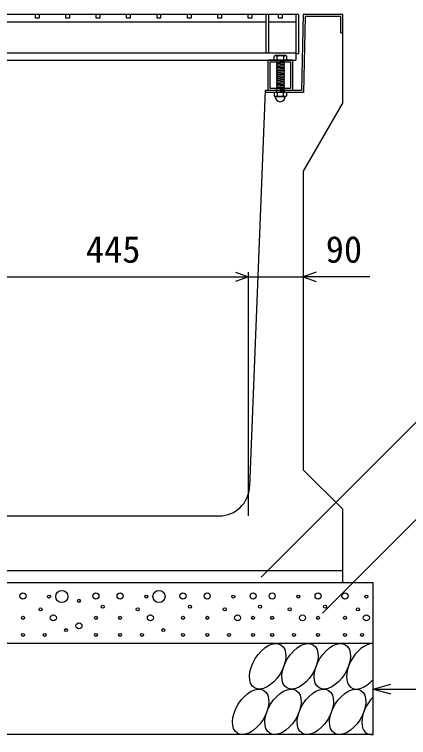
# Model space of a CAD drawing. Units: millimetres, scale not verified. Extents: x -25200 to 25200, y -8910 to 8910.
# Drawn here: x 3044 to 3692, y -3358 to -2168 of the extents above; entities that cross this region are included whole.
import ezdxf
from ezdxf.enums import TextEntityAlignment as Align

# ---------------------------------------------------------------- set-up
doc = ezdxf.new("R2010")
doc.units = ezdxf.units.MM
doc.header["$LTSCALE"] = 30
doc.linetypes.add('DOTTED', pattern=[1.75, 0.25, -1.5])
for name, color, linetype, lineweight in [('0-0_DIM', 7, 'Continuous', 25), ('0-2_HATCH', 6, 'Continuous', 25), ('0-5_OUTLINE', 3, 'Continuous', 25)]:
    doc.layers.add(name, color=color, linetype=linetype, lineweight=lineweight)
doc.styles.add('ＭＳ ゴシック', font='')
doc.styles.get('ＭＳ ゴシック').set_extended_font_data('MS Gothic')

msp = doc.modelspace()

# ---------------------------------------------------------------- linework, layer by layer
at = {"layer": '0-0_DIM'}
for p, q in [((3428.6, -2992.89), (3428.6, -2592.1)), ((2983.6, -2599.6), (3428.6, -2599.6)), ((3428.6, -2599.6), (3518.6, -2599.6)), ((3628.42, -2599.6), (3518.6, -2599.6)), ((3764.17, -2778.65), (3449.29, -3093.53)), ((3714.17, -2989.24), (3550.51, -3152.89)), ((3633.6, -3277.89), (3662.57, -3270.13)), ((3633.6, -3277.89), (4066.91, -3277.89)), ((3633.6, -3277.89), (3662.57, -3285.66))]:
    msp.add_line(p, q, dxfattribs=at)
for points in [[(3407.45, -2591.9), (3428.6, -2599.6), (3407.45, -2607.3)], [(3539.74, -2591.9), (3518.6, -2599.6), (3539.74, -2607.3)]]:
    msp.add_lwpolyline(points, dxfattribs=at)
at = {"layer": '0-2_HATCH'}
for p, q in [((3511.1, -2167.89), (2901.1, -2167.89)), ((3457.1, -2167.89), (3457.1, -2230.89)), ((3461.6, -2167.89), (3461.6, -2230.89)), ((3506.6, -2167.89), (3506.6, -2242.89)), ((3521.73, -2171.09), (3519.23, -2296.09)), ((3580.4, -2171.09), (3521.73, -2171.09)), ((3580.4, -2197.89), (3580.4, -2171.09)), ((2955.1, -2179.89), (3457.1, -2179.89)), ((3461.6, -2179.89), (3506.6, -2179.89)), ((3580.4, -2197.89), (3583.6, -2197.89)), ((2905.6, -2230.89), (3506.6, -2230.89)), ((3472.6, -2235.39), (3470.6, -2236.89)), ((3470.92, -2236.62), (3472.6, -2235.39)), ((3489.6, -2235.39), (3472.6, -2235.39)), ((3491.27, -2236.62), (3489.6, -2235.39)), ((2905.6, -2242.89), (3506.6, -2242.89)), ((3501.1, -2242.89), (3461.1, -2242.89)), ((3470.6, -2242.89), (3470.6, -2236.89)), ((3491.6, -2242.89), (3470.6, -2242.89)), ((3474.6, -2242.89), (3487.6, -2242.89)), ((3474.6, -2243.89), (3475.6, -2242.89)), ((3475.6, -2244.89), (3474.6, -2243.89)), ((3474.6, -2245.89), (3475.6, -2244.89)), ((3475.6, -2246.89), (3474.6, -2245.89)), ((3474.6, -2247.89), (3475.6, -2246.89)), ((3487.6, -2246.89), (3474.6, -2247.89)), ((3475.6, -2248.89), (3474.6, -2247.89)), ((3475.6, -2242.89), (3475.6, -2236.89)), ((3486.6, -2242.89), (3486.6, -2236.89)), ((3486.6, -2243.89), (3487.6, -2242.89)), ((3487.6, -2244.89), (3486.6, -2243.89)), ((3486.6, -2247.89), (3487.6, -2246.89)), ((3487.6, -2248.89), (3486.6, -2247.89)), ((3491.6, -2242.89), (3491.6, -2236.89)), ((3474.6, -2249.89), (3475.6, -2248.89)), ((3487.6, -2248.89), (3474.6, -2249.89)), ((3475.6, -2250.89), (3474.6, -2249.89)), ((3474.6, -2251.89), (3475.6, -2250.89)), ((3487.6, -2250.89), (3474.6, -2251.89)), ((3475.6, -2252.89), (3474.6, -2251.89)), ((3474.6, -2253.89), (3475.6, -2252.89)), ((3487.6, -2252.89), (3474.6, -2253.89)), ((3475.6, -2254.89), (3474.6, -2253.89)), ((3487.6, -2254.89), (3474.6, -2255.89)), ((3474.6, -2255.89), (3475.6, -2254.89)), ((3487.6, -2256.89), (3474.6, -2257.89)), ((3475.6, -2258.89), (3474.6, -2257.89)), ((3487.6, -2258.89), (3474.6, -2259.89)), ((3474.6, -2259.89), (3475.6, -2258.89)), ((3475.6, -2260.89), (3474.6, -2259.89)), ((3486.6, -2249.89), (3487.6, -2248.89)), ((3487.6, -2250.89), (3486.6, -2249.89)), ((3486.6, -2251.89), (3487.6, -2250.89)), ((3487.6, -2252.89), (3486.6, -2251.89)), ((3486.6, -2255.89), (3487.6, -2254.89)), ((3487.6, -2256.89), (3486.6, -2255.89)), ((3486.6, -2257.89), (3487.6, -2256.89)), ((3487.6, -2258.89), (3486.6, -2257.89)), ((3486.6, -2259.89), (3487.6, -2258.89)), ((3486.6, -2259.89), (3487.6, -2260.89)), ((3487.6, -2260.89), (3474.6, -2261.89)), ((3474.6, -2261.89), (3475.6, -2260.89)), ((3475.6, -2262.89), (3474.6, -2261.89)), ((3487.6, -2262.89), (3474.6, -2263.89)), ((3474.6, -2263.89), (3475.6, -2262.89)), ((3475.6, -2264.89), (3474.6, -2263.89)), ((3487.6, -2264.89), (3474.6, -2265.89)), ((3474.6, -2265.89), (3475.6, -2264.89)), ((3475.6, -2266.89), (3474.6, -2265.89)), ((3487.6, -2266.89), (3474.6, -2267.89)), ((3474.6, -2267.89), (3475.6, -2266.89)), ((3475.6, -2268.89), (3474.6, -2267.89)), ((3487.6, -2268.89), (3474.6, -2269.89)), ((3474.6, -2269.89), (3475.6, -2268.89)), ((3475.6, -2270.89), (3474.6, -2269.89)), ((3487.6, -2270.89), (3474.6, -2271.89)), ((3474.6, -2271.89), (3475.6, -2270.89)), ((3475.6, -2272.89), (3474.6, -2271.89)), ((3486.6, -2261.89), (3487.6, -2260.89)), ((3486.6, -2261.89), (3487.6, -2262.89)), ((3486.6, -2263.89), (3487.6, -2262.89)), ((3486.6, -2263.89), (3487.6, -2264.89)), ((3486.6, -2265.89), (3487.6, -2264.89)), ((3486.6, -2265.89), (3487.6, -2266.89)), ((3486.6, -2267.89), (3487.6, -2266.89)), ((3486.6, -2267.89), (3487.6, -2268.89)), ((3486.6, -2269.89), (3487.6, -2268.89)), ((3486.6, -2269.89), (3487.6, -2270.89)), ((3486.6, -2271.89), (3487.6, -2270.89)), ((3486.6, -2271.89), (3487.6, -2272.89)), ((3487.6, -2272.89), (3474.6, -2273.89)), ((3474.6, -2273.89), (3475.6, -2272.89)), ((3475.6, -2274.89), (3474.6, -2273.89)), ((3487.6, -2274.89), (3474.6, -2275.89)), ((3474.6, -2275.89), (3475.6, -2274.89)), ((3475.6, -2276.89), (3474.6, -2275.89)), ((3487.6, -2276.89), (3474.6, -2277.89)), ((3474.6, -2277.89), (3475.6, -2276.89)), ((3475.6, -2278.89), (3474.6, -2277.89)), ((3487.6, -2278.89), (3474.6, -2279.89)), ((3474.6, -2279.89), (3475.6, -2278.89)), ((3475.6, -2280.89), (3474.6, -2279.89)), ((3487.6, -2280.89), (3474.6, -2281.89)), ((3474.6, -2281.89), (3475.6, -2280.89)), ((3475.6, -2282.89), (3474.6, -2281.89)), ((3487.6, -2282.89), (3474.6, -2283.89)), ((3474.6, -2283.89), (3475.6, -2282.89)), ((3475.6, -2284.89), (3474.6, -2283.89)), ((3486.6, -2273.89), (3487.6, -2272.89)), ((3486.6, -2273.89), (3487.6, -2274.89)), ((3486.6, -2275.89), (3487.6, -2274.89)), ((3486.6, -2275.89), (3487.6, -2276.89)), ((3486.6, -2277.89), (3487.6, -2276.89)), ((3486.6, -2277.89), (3487.6, -2278.89)), ((3486.6, -2279.89), (3487.6, -2278.89)), ((3486.6, -2279.89), (3487.6, -2280.89)), ((3486.6, -2281.89), (3487.6, -2280.89)), ((3486.6, -2281.89), (3487.6, -2282.89)), ((3486.6, -2283.89), (3487.6, -2282.89)), ((3486.6, -2283.89), (3487.6, -2284.89)), ((3519.23, -2296.09), (3456.1, -2296.09)), ((3471.46, -2296.09), (3470.59, -2296.74)), ((3490.14, -2296.09), (3471.46, -2296.09)), ((3487.6, -2284.89), (3474.6, -2285.89)), ((3474.6, -2285.89), (3475.6, -2284.89)), ((3475.6, -2286.89), (3474.6, -2285.89)), ((3487.6, -2286.89), (3474.6, -2287.89)), ((3474.6, -2287.89), (3475.6, -2286.89)), ((3475.6, -2288.89), (3474.6, -2287.89)), ((3487.6, -2288.89), (3474.6, -2289.89)), ((3474.6, -2289.89), (3475.6, -2288.89)), ((3475.6, -2290.89), (3474.6, -2289.89)), ((3474.6, -2291.89), (3475.6, -2290.89)), ((3475.6, -2292.89), (3474.6, -2291.89)), ((3474.6, -2293.89), (3475.6, -2292.89)), ((3475.6, -2294.89), (3474.6, -2293.89)), ((3474.6, -2295.89), (3475.6, -2294.89)), ((3474.8, -2296.09), (3474.6, -2295.89)), ((3486.6, -2285.89), (3487.6, -2284.89)), ((3486.6, -2285.89), (3487.6, -2286.89)), ((3486.6, -2287.89), (3487.6, -2286.89)), ((3486.6, -2287.89), (3487.6, -2288.89)), ((3486.6, -2289.89), (3487.6, -2288.89)), ((3486.6, -2289.89), (3487.6, -2290.89)), ((3486.6, -2291.89), (3487.6, -2290.89)), ((3486.6, -2291.89), (3487.6, -2292.89)), ((3486.6, -2293.89), (3487.6, -2292.89)), ((3486.6, -2293.89), (3487.6, -2294.89)), ((3486.6, -2295.89), (3487.6, -2294.89)), ((3486.6, -2295.89), (3486.8, -2296.09)), ((3490.14, -2296.09), (3491, -2296.74)), ((3470.59, -2296.74), (3470.59, -2301.92)), ((3472.28, -2302.9), (3470.59, -2301.92)), ((3472.28, -2303.22), (3472.28, -2302.9)), ((3489.31, -2302.9), (3472.28, -2302.9)), ((3489.31, -2303.22), (3472.28, -2303.22)), ((3475.7, -2296.74), (3475.7, -2301.92)), ((3485.9, -2296.74), (3485.9, -2301.92)), ((3489.31, -2302.9), (3491, -2301.92)), ((3489.31, -2303.22), (3489.31, -2302.9)), ((3491, -2296.74), (3491, -2301.92))]:
    msp.add_line(p, q, dxfattribs=at)
at = {"layer": '0-2_HATCH', "linetype": 'DOTTED'}
for p, q in [((3487.6, -2242.89), (3474.6, -2243.89)), ((3487.6, -2244.89), (3474.6, -2245.89)), ((3487.6, -2290.89), (3474.6, -2291.89)), ((3487.6, -2292.89), (3474.6, -2293.89)), ((3487.6, -2294.89), (3474.6, -2295.89))]:
    msp.add_line(p, q, dxfattribs=at)
at = {"layer": '0-2_HATCH'}
for points in [[(3084.1, -2167.89), (3084.1, -2173.89), (3078.1, -2173.89), (3078.1, -2167.89)], [(3134.1, -2167.89), (3134.1, -2173.89), (3128.1, -2173.89), (3128.1, -2167.89)], [(3184.1, -2167.89), (3184.1, -2173.89), (3178.1, -2173.89), (3178.1, -2167.89)], [(3234.1, -2167.89), (3234.1, -2173.89), (3228.1, -2173.89), (3228.1, -2167.89)], [(3284.1, -2167.89), (3284.1, -2173.89), (3278.1, -2173.89), (3278.1, -2167.89)], [(3334.1, -2167.89), (3334.1, -2173.89), (3328.1, -2173.89), (3328.1, -2167.89)], [(3384.1, -2167.89), (3384.1, -2173.89), (3378.1, -2173.89), (3378.1, -2167.89)], [(3434.1, -2167.89), (3434.1, -2173.89), (3428.1, -2173.89), (3428.1, -2167.89)], [(3484.1, -2167.89), (3484.1, -2173.89), (3478.1, -2173.89), (3478.1, -2167.89)], [(3511.1, -2167.89), (3511.1, -2232.89), (3506.6, -2232.89)], [(3501.1, -2242.89), (3501.1, -2292.89), (3461.1, -2292.89), (3461.1, -2242.89)], [(3487.6, -2246.89), (3486.6, -2245.89), (3487.6, -2244.89)], [(3474.6, -2257.89), (3475.6, -2256.89), (3474.6, -2255.89)], [(3487.6, -2254.89), (3486.6, -2253.89), (3487.6, -2252.89)]]:
    msp.add_lwpolyline(points, dxfattribs=at)
msp.add_lwpolyline([(3497.9, -2246.09), (3497.9, -2289.69), (3464.3, -2289.69), (3464.3, -2246.09)], close=True, dxfattribs=at)
for centre, radius in [((3121.48, -3125.71), 10), ((3281.33, -3125.71), 10), ((3057.56, -3124.84), 5), ((3100.45, -3125.71), 2.5), ((3177.56, -3124.84), 5), ((3217.4, -3124.84), 5), ((3260.3, -3125.71), 2.5), ((3320.81, -3124.84), 5), ((3360.66, -3124.84), 5), ((3403.55, -3125.71), 2.5), ((3436.25, -3124.84), 5), ((3467.59, -3124.84), 5), ((3510.48, -3125.71), 2.5), ((3543.18, -3124.84), 5), ((3587.4, -3124.84), 5), ((3622.6, -3125.71), 2.5), ((3149.52, -3132.72), 2.5), ((3188.9, -3142.41), 2.5), ((3332.15, -3142.41), 2.5), ((3447.59, -3142.41), 2.5), ((3554.52, -3142.41), 2.5), ((3086.43, -3146.73), 2.5), ((3246.28, -3146.73), 2.5), ((3389.53, -3146.73), 2.5), ((3496.46, -3146.73), 2.5), ((3608.58, -3146.73), 2.5), ((3057.56, -3160.73), 2.5), ((3107.46, -3160.73), 5), ((3177.56, -3160.73), 2.5), ((3217.4, -3160.73), 2.5), ((3267.31, -3160.73), 5), ((3320.81, -3160.73), 2.5), ((3360.66, -3160.73), 2.5), ((3410.56, -3160.73), 5), ((3436.25, -3160.73), 2.5), ((3467.59, -3160.73), 2.5), ((3517.49, -3160.73), 5), ((3543.18, -3160.73), 2.5), ((3587.4, -3160.73), 2.5), ((3622.46, -3160.73), 5), ((3149.52, -3173.86), 5), ((3057.56, -3188.75), 2.5), ((3093.44, -3188.75), 2.5), ((3128.49, -3180.87), 2.5), ((3177.56, -3188.75), 2.5), ((3217.4, -3188.75), 2.5), ((3253.29, -3188.75), 2.5), ((3288.34, -3180.87), 2.5), ((3320.81, -3188.75), 2.5), ((3360.66, -3188.75), 2.5), ((3396.54, -3188.75), 2.5), ((3436.25, -3188.75), 2.5), ((3467.59, -3188.75), 2.5), ((3503.47, -3188.75), 2.5), ((3543.18, -3188.75), 2.5), ((3587.4, -3188.75), 2.5), ((3615.59, -3188.75), 2.5)]:
    msp.add_circle(centre, radius, dxfattribs=at)
for centre, radius, start, end in [((3473.1, -2239.52), 3.62, 46.39563, 133.60437), ((3481.1, -2251.52), 15.62, 69.39075, 110.60925), ((3489.1, -2239.52), 3.62, 46.39563, 133.60437), ((3473.15, -2301.44), 5.35, 61.49832, 118.50684), ((3480.8, -2316.51), 20.42, 75.52621, 104.47362), ((3488.45, -2301.44), 5.35, 61.49231, 118.50169), ((3473.15, -2297.23), 5.35, 241.49843, 298.50089), ((3480.8, -2303.22), 8.19, 180, 359.99995), ((3480.8, -2282.16), 20.42, 255.52638, 284.47374), ((3488.45, -2297.22), 5.35, 241.49989, 298.5)]:
    msp.add_arc(centre, radius, start, end, dxfattribs=at)
for centre in [(3460.11, -3240.41), (3513.32, -3240.41), (3566.53, -3240.41), (3432.22, -3315.4), (3485.43, -3315.4), (3538.64, -3315.4), (3591.85, -3315.4)]:
    msp.add_ellipse(centre, major_axis=(21.81, 35.31), ratio=0.5792, dxfattribs=at)
for centre, start_param, end_param in [((3619.74, -3240.41), 0.3357715, 4.4411806), ((3645.06, -3315.4), 1.2110787, 3.5658734)]:
    msp.add_ellipse(centre, major_axis=(21.81, 35.31), ratio=0.5792, start_param=start_param, end_param=end_param, dxfattribs=at)
at = {"layer": '0-5_OUTLINE'}
for p, q in [((3518.6, -2167.89), (3516.1, -2292.89)), ((3583.6, -2167.89), (3518.6, -2167.89)), ((3583.6, -2312.89), (3583.6, -2167.89)), ((3456.1, -2292.89), (3430.48, -2944.85)), ((3516.1, -2292.89), (3456.1, -2292.89)), ((3583.6, -2312.89), (3518.6, -2425.48)), ((3518.6, -2425.48), (3518.6, -2917.17)), ((3583.6, -2982.17), (3518.6, -2917.17)), ((3583.6, -3102.89), (3583.6, -2982.17)), ((3031.67, -2992.89), (3380.52, -2992.89)), ((2828.6, -3082.89), (3583.6, -3082.89)), ((3633.6, -3102.89), (2778.6, -3102.89)), ((3633.6, -3352.89), (3633.6, -3102.89)), ((3633.6, -3202.89), (2778.6, -3202.89))]:
    msp.add_line(p, q, dxfattribs=at)
msp.add_lwpolyline([(3633.6, -3352.89), (2778.6, -3352.89), (2778.6, -3102.89)], dxfattribs=at)
msp.add_arc((3380.52, -2942.89), 50, 270, 357.75025, dxfattribs=at)

# ---------------------------------------------------------------- texts
at = {"layer": '0-0_DIM', "style": 'ＭＳ ゴシック'}
for s, p in [('445', (3161.1, -2589.6)), ('90', (3555.7, -2589.6))]:
    msp.add_text(s, height=43.99, dxfattribs=at).set_placement(p, align=Align.BOTTOM_LEFT)

doc.saveas('drawing.dxf')
